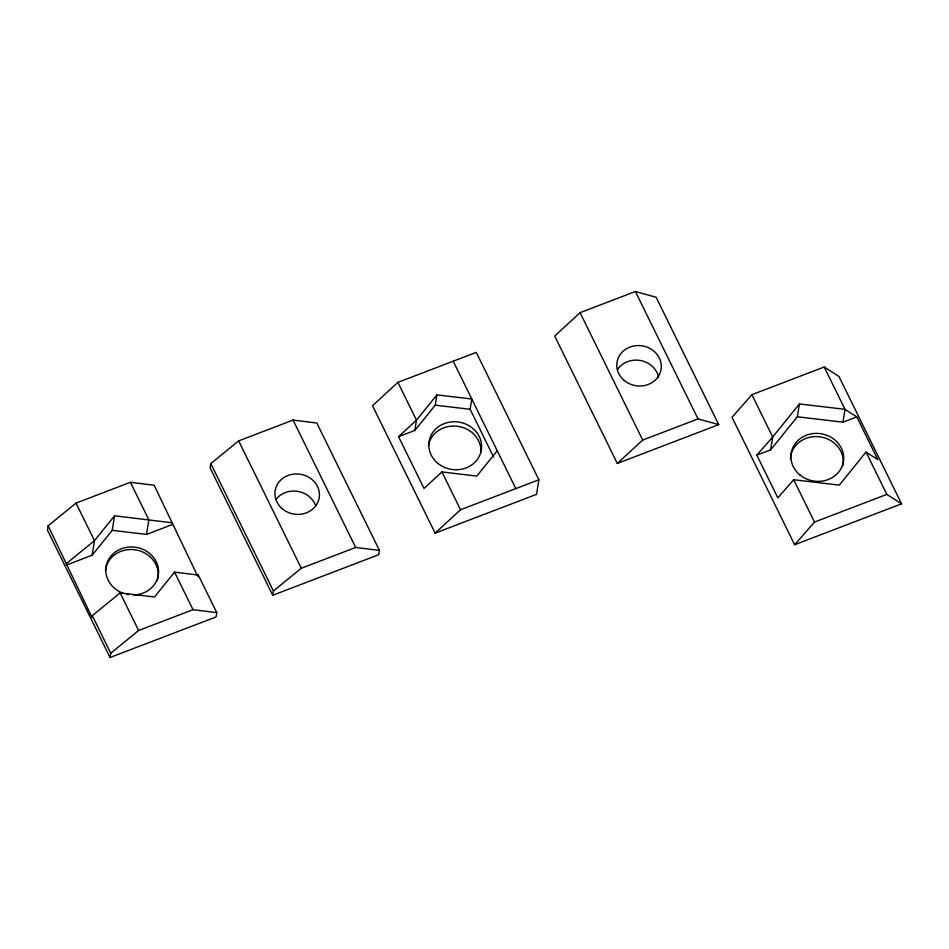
<?xml version="1.0" encoding="UTF-8"?>
<svg xmlns="http://www.w3.org/2000/svg" width="949" height="949" viewBox="0 0 949 949"><rect width="100%" height="100%" fill="white"/><g stroke="black" fill="none" stroke-linecap="round" stroke-linejoin="round"><path stroke-width="1.42" d="M48.138 525.817L47.45 530.1L110.06 657.491L216.087 616.933L216.775 612.651L198.305 575.082L174.557 572.117L154.462 596.992L120.155 592.935L92.29 615.652L92.017 617.36L48.138 525.817L76.003 503.1L130.404 482.294L154.153 485.259L197.392 575.497M66.323 565.094L92.136 555.224L94.473 540.669L114.556 515.805L172.623 522.828M92.136 555.224L112.231 530.349L114.556 515.805M110.06 657.491L110.748 653.22L92.29 615.652M112.231 530.349L146.537 534.417L148.863 519.862L130.404 482.294M210.808 463.587L210.12 467.869L272.731 595.26L378.758 554.702L379.446 550.42L316.824 423.029L293.075 420.063L238.673 440.87L210.808 463.587L273.419 590.978L272.731 595.26M198.033 576.802L198.305 575.082M497.24 450.787L476.813 476.078L441.926 471.95L424.013 488.45L398.568 436.67L414.832 430.455L416.481 420.182L436.908 394.891L471.795 399.019L470.146 409.292L493.634 457.074M414.832 430.455L435.259 405.164L436.908 394.891M538.878 479.779L536.541 494.334L435.128 533.136L372.518 405.733L397.892 382.364L476.256 352.387L538.878 479.779L460.514 509.755L435.128 533.136M756.816 455.14L770.635 449.85L772.7 437.014L799.414 403.942L845.025 409.339L856.805 416.884L877.801 459.613L866.022 452.056L839.319 485.129L793.696 479.731L777.812 497.869L756.816 455.14L772.7 437.014L751.893 394.677L824.218 367.002L838.94 376.445L901.55 503.836L794.645 544.738L732.035 417.335L751.893 394.677M770.635 449.85L797.35 416.777L799.414 403.942M797.35 416.777L842.973 422.175L845.025 409.339L824.218 367.002M794.645 544.738L814.503 522.069L886.841 494.393L901.55 503.836M398.568 436.67L416.481 420.182L397.892 382.364M580.076 312.672L554.702 336.041L617.313 463.432L718.725 424.63L656.115 297.239L635.391 291.509L580.076 312.672L642.698 440.063L617.313 463.432M66.596 563.386L94.473 540.669L76.003 503.1M110.748 653.22L138.625 630.504L193.015 609.685L216.775 612.651M273.419 590.978L301.296 568.261L355.685 547.454L379.446 550.42M146.537 534.417L172.35 524.536M642.698 440.063L698.013 418.9L718.725 424.63M842.973 422.175L856.805 416.884M435.259 405.164L470.146 409.292M866.022 452.056L886.841 494.393M793.696 479.731L814.503 522.069M635.391 291.509L698.013 418.9M453.207 361.201L515.829 488.593M441.926 471.95L460.514 509.755M293.075 420.063L355.685 547.454M238.673 440.87L301.296 568.261M174.557 572.117L193.015 609.685M120.155 592.935L138.625 630.504M790.398 458.841A26.477 23.939 9.1 0 1 819.936 436.86A26.477 23.939 9.1 0 1 842.7 466.018M428.414 445.698A26.477 23.939 9.1 0 1 457.264 426.255A26.477 23.939 9.1 0 1 480.906 452.163M617.36 369.778A22.313 20.178 9.1 0 1 640.516 360.525A22.313 20.178 9.1 0 1 658.642 377.465M275.815 499.66A22.313 20.178 9.1 0 1 297.547 491.345A22.313 20.178 9.1 0 1 315.709 505.924M105.434 570.907A26.477 23.939 9.1 0 1 136.288 550.005A26.477 23.939 9.1 0 1 157.249 580.551M123.655 593.41A26.477 23.939 9.1 0 1 112.445 554.441A26.477 23.939 9.1 0 1 156.004 561.286A26.477 23.939 9.1 0 1 133.453 594.952M128.483 594.596A26.477 23.939 9.1 0 1 126.846 594.299M799.877 474.903A26.477 23.939 9.1 0 0 843.21 462.815A26.477 23.939 9.1 0 0 808.833 434.417A26.477 23.939 9.1 0 0 799.877 474.903M438.094 463.539A26.477 23.939 9.1 0 0 481.19 450.822A26.477 23.939 9.1 0 0 446.35 422.898A26.477 23.939 9.1 0 0 438.094 463.539M624.252 380.466A22.313 20.178 9.1 0 0 660.848 370.49A22.313 20.178 9.1 0 0 632.034 346.385A22.313 20.178 9.1 0 0 624.252 380.466M282.387 508.854A22.313 20.178 9.1 0 0 318.983 498.866A22.313 20.178 9.1 0 0 290.169 474.773A22.313 20.178 9.1 0 0 282.387 508.854"/></g></svg>
